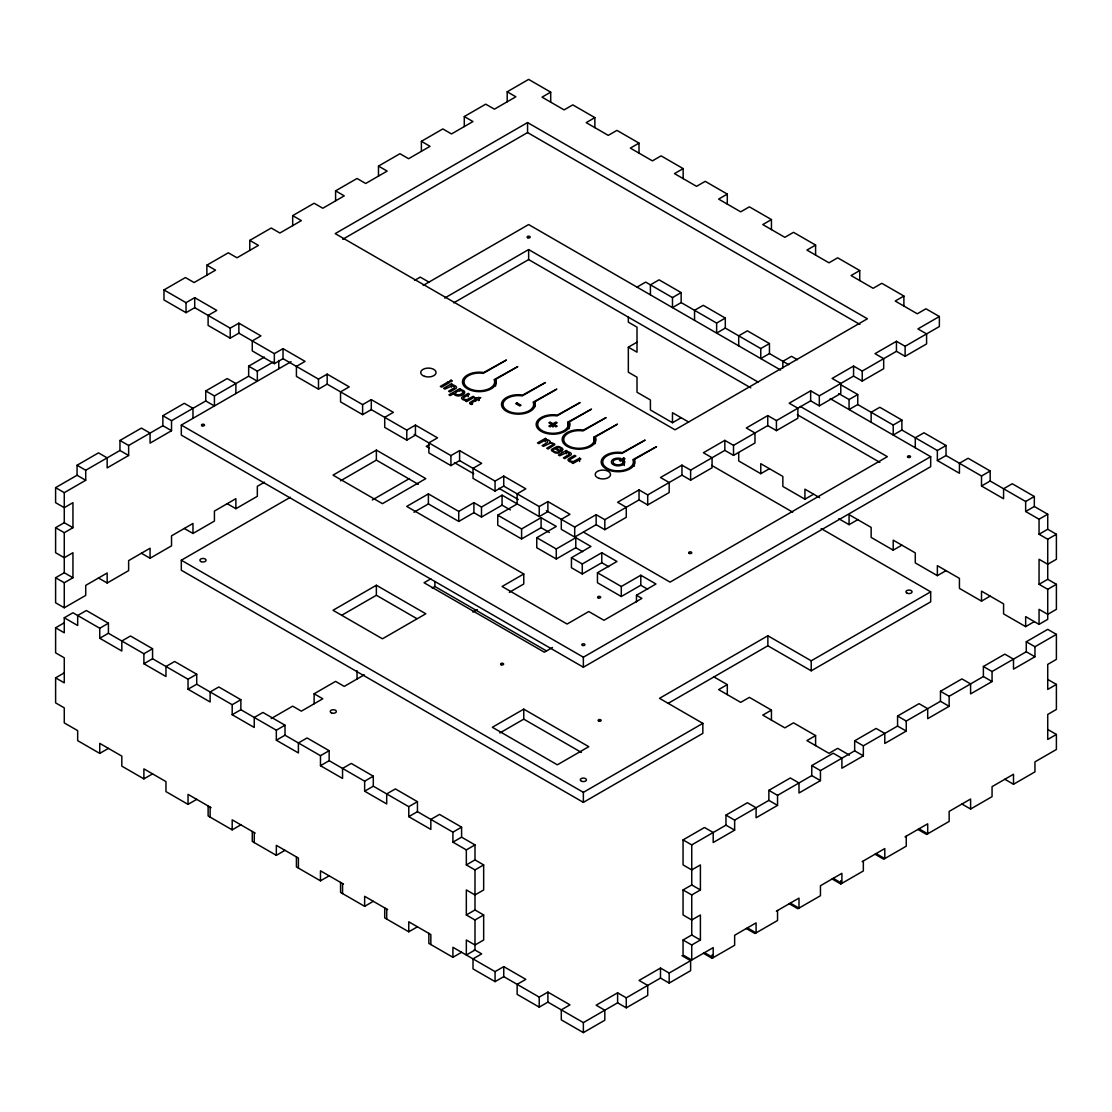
<?xml version="1.0" encoding="UTF-8"?>
<svg xmlns="http://www.w3.org/2000/svg" width="1112" height="1112" viewBox="0 0 1112 1112"><rect width="100%" height="100%" fill="white"/><g stroke="black" fill="none" stroke-linecap="round" stroke-linejoin="round"><path stroke-width="1.5" d="M464.343 393.356L464.635 392.786A4.239 2.446 0 0 0 463.843 390.84A5.185 2.988 0 0 0 463.19 390.451L462.411 390.117A3.086 1.779 0 0 0 461.8 389.978A4.253 2.46 0 0 0 459.937 389.951L461.007 389.325L459.756 388.602L448.928 394.871L450.235 395.622L454.113 393.384A3.892 2.252 0 0 0 454.266 394.301A3.544 2.043 0 0 0 455.003 395.052A4.448 2.571 0 0 0 459.437 395.858L460.118 395.747A6.908 3.989 0 0 0 462.078 395.066A7.756 4.476 0 0 0 464.371 393.356M570.178 459.52L570.915 458.978A25.715 14.845 0 0 1 571.582 458.575L575.919 456.073L574.612 455.322L569.789 458.102A18.431 10.647 0 0 0 569.233 458.436L568.941 458.63A3.67 2.127 0 0 0 568.051 459.659A2.321 1.334 0 0 0 568.037 459.979L568.135 460.312A4.448 2.571 0 0 0 569.692 461.647L570.108 461.814A3.809 2.196 0 0 0 571.485 462.119L573.027 462.105L571.874 462.787L573.041 463.468L580.881 458.936L579.574 458.186L573.834 461.313A2.446 1.418 0 0 1 572.277 461.452A3.072 1.779 0 0 1 570.4 460.785L570.289 460.688A2.002 1.154 0 0 1 570.15 459.52M568.996 454.544L563.381 457.88L564.688 458.63L570.692 455.086A3.656 2.113 0 0 0 571.262 454.294A2.405 1.39 0 0 0 571.262 453.863L571.179 453.64A4.434 2.558 0 0 0 570.011 452.514L568.746 451.986A3.697 2.141 0 0 0 567.342 451.778L566.328 451.82L567.426 451.18L566.258 450.499L558.419 455.017L559.725 455.767L566.87 452.528A2.933 1.696 0 0 1 568.135 452.82A3.392 1.96 0 0 1 568.566 453.029M552.497 444.883L546.743 448.275L548.049 449.026L554.666 444.814A2.571 1.487 0 0 0 554.749 444.439A2.738 1.585 0 0 0 554.596 443.897L549.884 442.312A2.766 1.598 0 0 0 549.898 441.13L549.37 440.616A5.06 2.919 0 0 0 548.786 440.269A3.753 2.168 0 0 0 547.479 439.81A4.003 2.307 0 0 0 545.311 439.754L546.492 439.087L545.311 438.406L537.471 442.923L538.778 443.674L544.435 440.602A2.836 1.64 0 0 1 544.838 440.505A2.335 1.348 0 0 1 546.187 440.449A2.78 1.612 0 0 1 547.521 440.88L547.702 442.326L542.114 445.606L543.42 446.357L550.482 443.076A2.544 1.473 0 0 1 551.469 443.257L551.705 443.34A3.169 1.835 0 0 1 552.136 443.549A1.849 1.07 0 0 1 552.65 444.814M163.978 289.94L186.038 302.672L194.711 297.668L194.711 307.676L186.038 312.68L163.978 299.948L163.978 289.94L185.426 277.541L194.1 282.545L215.547 270.16L206.874 265.17L206.874 275.178M206.874 265.17L228.321 252.785L236.995 257.789L258.443 245.391L249.783 240.4L249.783 250.409M249.783 240.4L271.231 228.016L279.89 233.02L301.352 220.621L292.678 215.631L292.678 225.639M292.678 215.631L314.126 203.246L322.8 208.25L344.247 195.851L335.588 190.861L335.588 200.869M335.588 190.861L357.035 178.476L365.695 183.48L387.157 171.095L378.483 166.091L378.483 176.099M378.483 166.091L399.931 153.706L408.604 158.71L430.052 146.325L421.392 141.321L421.392 151.329M421.392 141.321L442.84 128.936L451.5 133.94L472.961 121.555L464.288 116.551L464.288 126.559M464.288 116.551L485.735 104.167L494.409 109.171L515.857 96.786L507.197 91.782L507.197 101.79M507.197 91.782L528.645 79.397L550.704 92.143L550.704 102.151M550.704 92.143L542.044 97.147L564.118 109.893L572.777 104.876L594.864 117.622L594.864 127.63M527.561 122.57L335.198 233.617L675.053 429.83L867.402 318.783L527.561 122.57L527.561 132.578L859.882 324.44M342.718 239.302L527.561 132.578M238.858 323.161L238.858 333.169L230.198 338.173L230.198 328.165L238.858 323.161L260.931 335.907L252.271 340.911L252.271 350.919L274.344 363.666L283.018 358.662L283.018 348.64L274.344 353.658L274.344 363.666M594.864 117.622L586.191 122.626L608.264 135.372L616.938 130.368L639.011 143.114L639.011 153.122M98.495 578.004L107.169 583.008L107.169 573L85.721 585.385L85.721 595.393L64.274 607.777L55.6 602.773L55.6 577.74L64.274 582.757L72.947 577.74L72.947 552.72L64.274 557.724L55.6 552.72L55.6 527.7L64.274 532.704L72.947 527.7L72.947 502.666L64.274 507.67L55.6 502.666L55.6 487.64L77.062 475.255L77.062 465.247L98.495 452.862L107.169 457.866L107.169 467.888L128.631 455.489L128.631 445.481L119.957 440.477L119.957 450.485L128.631 455.489M119.957 440.477L141.405 428.092L150.078 433.096L150.078 443.118L171.526 430.719L171.526 420.711L162.866 415.707L162.866 425.715L171.526 430.719M162.866 415.707L184.3 403.322L192.974 408.326L192.974 418.348M205.748 390.938L214.421 395.955L214.421 405.963L205.748 400.959L205.748 390.938L227.209 378.553L235.883 383.557L235.883 393.578M273.065 362.095L257.331 371.186L257.331 381.194L248.657 376.19L248.657 366.168L264.392 357.091M639.011 143.114L630.337 148.118L652.41 160.865L661.084 155.861L683.157 168.607L683.157 178.615M77.062 465.247L85.721 470.251L119.957 450.485M128.631 445.481L162.866 425.715M171.526 420.711L205.748 400.959M214.421 395.955L248.657 376.19M414.54 280.405L420.267 277.11L428.94 282.114M55.6 487.64L64.274 492.658L85.721 480.259L85.721 470.251M830.177 398.638L930.688 456.671L930.688 466.679L583.369 667.214L181.312 435.084L181.312 425.076L291.066 361.706M423.213 285.423L528.631 224.554L780.666 370.06M444.717 298.03L528.631 249.575L758.273 382.153M55.6 527.7L64.274 522.696L72.947 527.7M327.164 374.132L327.164 384.14L318.491 389.158L318.491 379.136L327.164 374.132L349.224 386.879L340.55 391.883L340.55 401.891L362.623 414.637L371.297 409.633L371.297 399.625L362.623 404.629L362.623 414.637M683.157 168.607L674.484 173.611L696.557 186.343L705.216 181.339L727.29 194.086L727.29 204.094M453.71 302.853L528.631 259.582L750.767 387.838M55.6 577.74L64.274 572.736L72.947 577.74M727.29 194.086L718.63 199.09L740.703 211.836L749.377 206.832L771.45 219.578L771.45 229.586M264.475 482.177L257.331 486.305L257.331 496.313L235.883 508.698L227.209 503.694M453.738 386.392A2.127 1.223 0 0 1 454.377 387.81L448.595 391.215L449.901 391.966L455.906 388.422A3.656 2.113 0 0 0 456.476 387.615A2.405 1.39 0 0 0 456.476 387.198L456.393 386.962A4.434 2.558 0 0 0 455.225 385.85L453.96 385.308A3.697 2.141 0 0 0 452.556 385.099L451.541 385.141L452.64 384.502L451.472 383.821L443.632 388.338L444.939 389.103L452.084 385.85A2.933 1.696 0 0 1 453.348 386.142A3.392 1.96 0 0 1 453.779 386.364M107.169 583.008L128.631 570.623L128.631 560.615L150.078 548.23L150.078 558.238L141.405 553.234M150.078 558.238L171.526 545.853L171.526 535.845L192.974 523.46L192.974 533.468L184.3 528.464M192.974 533.468L214.421 521.083L214.421 511.075L235.883 498.69L235.883 508.698M108.42 748.39L99.746 753.394L77.673 740.648L77.673 730.626L64.274 722.897L64.274 707.871L55.614 702.867L55.614 677.847L64.274 682.851L64.274 657.817L55.614 652.827L55.614 627.793L64.274 632.797L64.274 617.772L72.947 612.768L99.746 628.252L99.746 638.26L121.82 651.006L121.82 640.998L130.493 635.995L152.566 648.741L152.566 658.749L188.039 679.237L188.039 689.231L210.126 701.978L210.126 691.984L218.786 686.966L240.859 699.712L240.859 709.72L276.332 730.209L276.332 740.217L298.405 752.949L298.405 742.955L307.079 737.951L329.152 750.697L329.152 760.691L364.639 781.18L364.639 791.188L386.698 803.934L386.698 793.926L395.372 788.922L417.445 801.669L417.445 811.663L452.918 832.165L452.918 842.159L466.331 849.902L474.991 844.898L474.991 859.91L483.664 864.914L483.664 889.947L474.991 894.952L466.331 889.947L466.331 914.981L474.991 919.985L483.664 914.981L483.664 940.001L474.991 945.005L466.331 940.001L466.331 955.013L474.991 950.009L474.991 919.985M637.009 287.104L645.669 282.1L672.482 297.585L672.482 307.593L681.156 302.589L681.156 292.581L659.082 279.835L650.409 284.853L650.409 294.847M55.614 627.793L64.274 622.789M468.18 393.467L463.356 396.261A18.431 10.647 0 0 0 462.8 396.595L462.397 396.859A3.67 2.127 0 0 0 461.619 397.818A2.321 1.334 0 0 0 461.605 398.124L461.716 398.457A4.448 2.571 0 0 0 463.259 399.792L463.676 399.972A3.809 2.196 0 0 0 465.052 400.278L466.609 400.264L465.442 400.932L466.623 401.613L474.449 397.095L473.142 396.331L467.401 399.458A2.446 1.418 0 0 1 465.845 399.597A3.072 1.779 0 0 1 463.968 398.93L463.857 398.833A2.002 1.154 0 0 1 463.732 397.665L464.482 397.123A25.715 14.845 0 0 1 465.15 396.734L469.486 394.218L468.18 393.467L468.18 396.803M668.395 703.215L767.864 645.78L811.218 670.814L930.688 601.828L930.688 591.82L811.218 660.806L767.864 635.772L659.499 698.336L702.84 723.37L702.84 733.378L583.369 802.364L181.312 570.234L181.312 560.226L290.329 497.286M370.963 409.438L406.783 430.108L415.443 425.104L437.53 437.85L428.857 442.854L428.857 452.876L450.93 465.608L459.603 460.604L459.603 450.596L450.93 455.6L414.164 434.389M771.45 219.578L762.776 224.582L784.85 237.329L793.523 232.325L815.596 245.071L815.596 255.079M495.618 379.387L517.803 366.585L494.131 379.623A15.332 8.854 0 0 1 480.676 390.715A15.332 8.854 0 0 1 464.065 381.138A15.332 8.854 0 0 1 483.303 373.354L506.433 360.01L483.692 372.506A16.861 9.73 0 0 0 462.536 381.055A16.861 9.73 0 0 0 480.801 391.605A16.861 9.73 0 0 0 495.618 379.387L495.618 386.059M376.37 450.11L333.03 475.13L382.445 503.666L425.799 478.633L376.37 450.11L376.37 460.118L418.307 484.318M471.822 403.308L472.044 402.641A8.771 5.06 0 0 1 472.405 402.419L476.992 399.764L479.341 399.917L478.035 399.166L480.759 397.596L475.755 397.846L474.713 398.443L475.686 399.013L469.834 402.53A1.918 1.112 0 0 0 469.834 403.475L470.265 403.851M371.297 399.625L393.37 412.357L384.71 417.375L384.71 427.383L406.783 440.13L415.443 435.126L415.443 425.104M340.508 480.829L376.37 460.118M99.746 628.252L108.42 623.248L108.42 633.256L143.893 653.745L143.893 663.753L165.966 676.499L165.966 666.491L174.64 661.487L196.713 674.233L196.713 684.227L232.186 704.716L232.186 714.724L254.259 727.47L254.259 717.462L262.932 712.458L285.006 725.205L285.006 735.199L320.478 755.701L320.478 765.695L342.552 778.442L342.552 768.434L351.225 763.43L373.298 776.176L373.298 786.184L408.771 806.673L408.771 816.667L430.844 829.413L430.844 819.419L439.518 814.415L461.591 827.147L461.591 837.155L474.991 844.898M672.482 297.585L681.156 292.581M429.121 444.689L426.23 446.357L429.19 448.067M99.746 638.26L108.42 633.256M55.614 677.847L64.274 672.843M681.156 417.723L672.482 422.727L650.409 409.98L650.409 399.972L637.009 392.23L637.009 377.204L628.336 372.214L628.336 347.194L637.009 342.176M534.636 401.918L556.82 389.103L533.148 402.141A15.332 8.854 0 0 1 519.679 413.247A15.332 8.854 0 0 1 503.083 403.656A15.332 8.854 0 0 1 522.32 395.886L545.436 382.528L522.709 395.024A16.861 9.73 0 0 0 501.554 403.587A16.861 9.73 0 0 0 519.818 414.123A16.861 9.73 0 0 0 534.636 401.918L534.636 406.922M372.339 499.983L409.452 478.563M815.596 245.071L806.923 250.075L828.996 262.821L837.67 257.803L859.729 270.55L859.729 280.558M143.893 653.745L152.566 648.741M725.302 328.082L716.628 333.086L716.628 323.078L725.302 318.074L725.302 328.082L760.775 348.57L760.775 358.578L769.448 353.56L769.448 343.566L747.375 330.82L738.702 335.824L738.702 345.832M539.223 516.593L539.223 506.572L547.882 501.568L547.882 511.576L539.223 516.593L502.082 495.16L481.496 507.044L473.907 502.666L458.742 511.423L428.398 493.895L406.714 506.419L523.766 573.987L523.766 583.995L509.31 592.335M552.998 423.755L555.93 422.06L557.168 422.768L554.235 424.464L557.168 426.174L556 426.841L553.053 425.145L550.12 426.841L548.883 426.132L551.816 424.437L548.883 422.741L550.051 422.06L552.998 423.755L552.998 427.091M143.893 663.753L152.566 658.749M567.829 422.157L591.501 409.119L569.316 421.935A16.861 9.73 0 0 1 554.499 434.153A16.861 9.73 0 0 1 536.234 423.602A16.861 9.73 0 0 1 557.39 415.054L580.116 402.558L556.987 415.902A15.332 8.854 0 0 0 537.763 423.686A15.332 8.854 0 0 0 554.36 433.263A15.332 8.854 0 0 0 567.829 422.157L567.829 428.843M413.942 512.257L428.398 503.917L458.742 521.431L473.907 512.674L481.496 517.052L502.082 505.168L510.366 509.935M503.736 476.075L503.736 486.097L495.062 491.101L495.062 481.093L503.736 476.075L525.809 488.821L517.136 493.839L517.136 503.847M859.729 270.55L851.069 275.554L873.142 288.3L881.802 283.296L903.889 296.042L903.889 306.05M593.836 437.183L617.507 424.145L595.323 436.947A16.861 9.73 0 0 1 580.506 449.165A16.861 9.73 0 0 1 562.241 438.614A16.861 9.73 0 0 1 583.397 430.066L606.123 417.57L583.008 430.928A15.332 8.854 0 0 0 563.77 438.698A15.332 8.854 0 0 0 580.367 448.289A15.332 8.854 0 0 0 593.836 437.183L593.836 443.855M188.039 679.237L196.713 674.233M760.775 348.57L769.448 343.566M188.039 689.231L196.713 684.227M376.37 585.246L333.03 610.279L382.445 638.802L425.799 613.782L376.37 585.246L376.37 595.267L416.805 618.606M549.37 532.467L541.099 527.686L521.597 538.945L497.745 525.184L497.745 515.176L517.261 503.917M341.996 615.117L376.37 595.267M903.889 296.042L895.216 301.046L917.289 313.792L925.962 308.788L939.362 316.517L939.362 326.539L905.126 346.291L905.126 356.313L896.453 351.309L896.453 341.287L905.126 346.291M624.277 460.535A6.728 3.878 0 0 1 618.911 465.845A6.728 3.878 0 0 1 611.378 461.494A6.728 3.878 0 0 1 620.579 458.394L619.189 459.187A4.976 2.877 0 0 0 613.087 461.772A4.976 2.877 0 0 0 618.425 464.858A4.976 2.877 0 0 0 622.901 461.327L624.277 460.535L624.277 465.539M634.327 459.478L656.525 446.663L632.853 459.701A15.332 8.854 0 0 1 619.384 470.807A15.332 8.854 0 0 1 602.773 461.216A15.332 8.854 0 0 1 622.011 453.446L645.141 440.088L622.414 452.584A16.861 9.73 0 0 0 601.258 461.146A16.861 9.73 0 0 0 619.523 471.683A16.861 9.73 0 0 0 634.327 459.478L634.327 466.15M430.83 578.838L424.061 582.744L544.352 652.202L552.483 647.504M497.745 515.176L521.597 528.937L541.099 517.678L556.278 526.435L536.762 537.694L536.762 547.716L556.278 558.975L575.78 547.716L582.674 551.691M432.193 588.067L434.903 586.497L546.173 650.742M232.186 704.716L240.859 699.712M232.186 714.724L240.859 709.72M546.381 510.714L574.695 527.06L596.143 514.675L604.817 519.679L604.817 529.687L596.143 524.683L574.695 537.068L561.296 529.326L561.296 519.318L569.956 514.314L547.882 501.568M639.039 489.905L639.039 499.913L647.712 504.931L647.712 494.909L639.039 489.905L617.591 502.29L626.264 507.294L626.264 517.302L604.817 529.687M681.948 465.136L681.948 475.144L690.621 480.162L690.621 470.14L681.948 465.136L660.5 477.521L669.174 482.525L669.174 492.533L647.712 504.931M724.843 440.366L724.843 450.374L733.517 455.392L733.517 445.37L724.843 440.366L703.396 452.751L712.069 457.755L712.069 467.763L690.621 480.162M767.753 415.596L767.753 425.604L776.426 430.622L776.426 420.6L767.753 415.596L746.305 427.981L754.978 432.985L754.978 442.993L733.517 455.392M810.648 390.826L810.648 400.834L819.322 405.852L819.322 395.83L810.648 390.826L789.2 403.211L797.874 408.215L797.874 418.223L776.426 430.622M853.557 366.057L853.557 376.078L862.231 381.082L862.231 371.06L853.557 366.057L832.11 378.441L840.783 383.445L840.783 393.453L819.322 405.852M896.453 341.287L875.005 353.672L883.679 358.676L883.679 368.697L862.231 381.082M939.362 316.517L917.914 328.902L926.588 333.906L926.588 343.928L905.126 356.313M99.746 753.394L99.746 743.372L121.82 756.118L121.82 766.14L143.893 778.873L152.566 773.869M604.817 519.679L639.039 499.913M647.712 494.909L681.948 475.144M690.621 470.14L724.843 450.374M733.517 445.37L767.753 425.604M776.426 420.6L810.648 400.834M819.322 395.83L853.557 376.078M862.231 371.06L896.453 351.309M536.762 537.694L556.278 548.967L575.78 537.694L590.945 546.465L571.443 557.724L571.443 567.732L582.285 573.987L601.787 562.728L608.681 566.703M271.231 718.547L292.678 706.148L301.352 711.166L322.8 698.781L314.126 693.777L314.126 703.785M314.126 693.777L335.588 681.378L344.261 686.396L364.277 674.831M523.766 573.987L502.082 586.497L567.106 624.04L588.776 611.53L603.955 620.287L641.888 598.395L636.467 595.254L636.467 601.939M472.961 612.087L477.257 609.598M276.332 730.209L285.006 725.205M838.768 393.592L849.068 399.542L857.741 394.538L857.741 404.546L893.214 425.034L893.214 435.028L901.888 430.024L901.888 420.03L879.814 407.284L871.141 412.288L871.141 422.296M276.332 740.217L285.006 735.199M857.741 404.546L849.068 409.55L849.068 399.542M571.443 557.724L582.285 563.979L601.787 552.72L616.965 561.477L597.45 572.736L597.45 582.744L621.288 596.505L640.804 585.246L647.698 589.235M143.893 778.873L143.893 768.865L165.966 781.611L165.966 791.619L188.039 804.365L196.713 799.361M738.702 452.612L738.702 460.952L760.775 473.698L769.448 468.694M320.478 755.701L329.152 750.697M893.214 425.034L901.888 420.03M597.45 572.736L621.288 586.497L640.804 575.238L655.969 583.995L636.467 595.254M320.478 765.695L329.152 760.691M208.125 805.95L208.125 815.958L232.186 829.858L240.859 824.84M760.775 473.698L760.775 463.69L782.848 476.436L782.848 486.444L804.921 499.191L813.595 494.187M364.639 781.18L373.298 776.176M1047.726 514.23L1039.053 519.235L1025.653 511.492L1025.653 501.498L990.18 481.01L990.18 471.002L968.107 458.255L959.434 463.259L959.434 473.267L937.36 460.521L937.36 450.527L946.034 445.509L946.034 455.517L981.507 476.005L981.507 486.013L1003.58 498.746L1003.58 488.752L1012.254 483.748L1034.327 496.494L1034.327 506.488L1047.726 514.23L1047.726 529.242L1056.4 534.26L1056.4 559.28L1047.726 564.284L1039.053 559.28L1039.053 584.314L1047.726 589.318L1056.4 584.314L1056.4 609.334L1047.726 614.338L1039.053 609.334L1039.053 624.36L1047.726 619.342L1047.726 589.318M181.312 425.076L583.369 657.206L930.688 456.671M364.639 791.188L373.298 786.184M937.36 460.521L946.034 455.517M523.766 709.136L492.338 727.276L557.348 764.82L588.776 746.68L523.766 709.136L523.766 719.144L581.395 752.421M252.271 831.442L252.271 841.45L276.332 855.337L285.006 850.332M838.768 518.734L849.068 524.669L857.741 519.665M499.816 732.975L523.766 719.144M408.771 806.673L417.445 801.669M981.507 476.005L990.18 471.002M408.771 816.667L417.445 811.663M981.507 486.013L990.18 481.01M296.417 856.921L296.417 866.929L320.478 880.829L329.152 875.825M849.068 524.669L849.068 514.661L871.141 527.408L871.141 537.416L893.214 550.162L901.888 545.158M452.918 832.165L461.591 827.147M1025.653 501.498L1034.327 496.494M452.918 842.159L461.591 837.155M1025.653 511.492L1034.327 506.488M727.304 694.625L727.304 684.617L718.63 689.621L740.703 702.367L749.377 697.363L771.45 710.109L771.45 720.117M340.564 882.414L340.564 892.422L364.639 906.322L373.298 901.318M893.214 550.162L893.214 540.154L915.287 552.9L915.287 562.908L937.36 575.655L946.034 570.651M181.312 560.226L583.369 792.342L702.84 723.37M466.331 849.902L466.331 864.914L474.991 859.91M1039.053 519.235L1039.053 534.26L1047.726 529.242M466.331 914.981L474.991 909.977L474.991 869.918L483.664 864.914M1039.053 584.314L1047.726 579.31L1047.726 539.264L1056.4 534.26M771.45 710.109L762.776 715.113L784.85 727.86L793.523 722.842L815.596 735.588L815.596 745.61M384.71 907.906L384.71 917.914L408.771 931.8L417.445 926.796M937.36 575.655L937.36 565.647L959.434 578.379L959.434 588.387L981.507 601.133L990.18 596.129M815.596 735.588L806.923 740.592L828.996 753.338L837.67 748.334L849.443 755.131M428.857 933.385L428.857 943.393L452.918 957.293L461.591 952.289M981.507 601.133L981.507 591.125L1003.58 603.872L1003.58 613.88L1025.653 626.626L1034.327 621.622M691.733 945.005L691.733 960.031L683.06 955.013L683.06 940.001L691.733 945.005L700.407 940.001L700.407 914.981L691.733 919.985L683.06 914.981L683.06 889.947L691.733 894.952L700.407 889.947L700.407 864.914L691.733 869.918L683.06 864.914L683.06 839.894L704.521 827.509L713.195 832.513L713.195 842.535L734.643 830.15L734.643 820.128L725.969 815.124L725.969 825.146L734.643 830.15M725.969 815.124L747.417 802.739L756.091 807.743L756.091 817.765L777.538 805.38L777.538 795.358L768.865 790.354L768.865 800.376L777.538 805.38M768.865 790.354L790.326 777.969L799 782.973L799 792.995L820.447 780.61L820.447 770.588L811.774 765.584L811.774 775.606L820.447 780.61M811.774 765.584L833.222 753.213L841.895 758.217L841.895 768.225L863.343 755.84L863.343 745.832L854.669 740.814L854.669 750.836L863.343 755.84M854.669 740.814L876.117 728.443L884.791 733.447L884.791 743.455L906.252 731.071L906.252 721.062L897.579 716.045L897.579 726.067L906.252 731.071M897.579 716.045L919.026 703.674L927.7 708.678L927.7 718.686L949.148 706.301L949.148 696.293L940.474 691.275L940.474 701.297L949.148 706.301M940.474 691.275L961.922 678.904L970.595 683.908L970.595 693.916L992.057 681.531L992.057 671.523L983.383 666.505L983.383 676.527L992.057 681.531M983.383 666.505L1004.831 654.134L1013.505 659.138L1013.505 669.146L1034.952 656.761L1034.952 646.753L1056.4 634.368L1056.4 659.388L1047.726 664.392L1047.726 689.426L1056.4 684.422L1056.4 709.442L1047.726 714.46L1047.726 739.48L1056.4 734.462L1056.4 749.488L1034.952 761.873L1034.952 771.881L1013.505 784.266L1004.831 779.262M1034.952 656.761L1026.279 651.757L1026.279 641.749L1047.726 629.364L1056.4 634.368M683.06 839.894L691.733 844.898L725.969 825.146M734.643 820.128L768.865 800.376M777.538 795.358L811.774 775.606M820.447 770.588L854.669 750.836M863.343 745.832L897.579 726.067M906.252 721.062L940.474 701.297M949.148 696.293L983.383 676.527M992.057 671.523L1026.279 651.757M503.75 966.62L503.75 976.628L495.076 981.632L495.076 971.624L503.75 966.62L525.823 979.352L517.149 984.37L517.149 994.378L539.223 1007.124L547.896 1002.107L547.896 992.099L539.223 997.103L539.223 1007.124M683.06 889.947L691.733 884.943L700.407 889.947M683.06 940.001L691.733 934.997L700.407 940.001M681.948 955.667L690.621 960.671L690.621 970.679L669.174 983.064L660.5 978.06L626.264 997.825L617.605 992.821L596.157 1005.206L604.817 1010.21L604.817 1020.218L583.369 1032.603L561.296 1019.857L561.296 1009.849L569.969 1004.845L547.896 992.099M669.174 983.064L669.174 973.056L660.5 968.052L639.053 980.436L647.712 985.441L647.712 995.448L626.264 1007.833L617.605 1002.829L583.369 1022.595L547.896 1002.107M669.174 973.056L713.195 947.632L713.195 957.654L704.521 952.65M776.343 911.187L799 898.093L799 908.115L790.326 903.111M862.147 861.647L884.791 848.567L884.791 858.575L876.117 853.571M905.043 836.877L927.7 823.797L927.7 833.805L919.026 828.801M703.409 953.29L712.069 958.294L734.643 945.269L734.643 935.261L756.091 922.863L756.091 932.885L747.417 927.881M832.11 878.98L840.783 883.984L863.343 870.96L863.343 860.952M961.922 804.032L970.595 809.036L992.057 796.651L992.057 786.643L1013.505 774.258L1013.505 784.266M725.302 318.074L703.229 305.327L694.555 310.331L694.555 320.339M797.401 359.704L791.522 356.313L782.848 361.317L782.848 367.989M840.074 384.335L857.741 394.538M946.034 445.509L923.961 432.776L915.287 437.78L915.287 447.775M681.156 302.589L716.628 323.078M769.448 353.56L788.742 364.708M901.888 430.024L937.36 450.527M1039.053 534.26L1047.726 539.264M800.292 406.422L887.348 456.671L670.063 582.118L583.633 532.217M797.29 414.693L879.842 462.356M1047.726 579.31L1056.4 584.314M628.336 347.194L637.009 352.184L637.009 327.164L628.336 322.16L628.336 317.156M688.675 422.06L672.482 412.719L672.482 422.727M819.641 497.676L804.921 489.169L804.921 499.191M1039.053 624.36L1025.653 616.618L1025.653 626.626M1026.279 641.749L1034.952 646.753M711.666 465.372L792.675 512.132M821.17 528.589L930.688 591.82M1047.726 679.418L1056.4 684.422M1047.726 729.458L1056.4 734.462M194.711 297.668L216.784 310.415L208.111 315.419L208.111 325.427L230.198 338.173M283.018 348.64L305.091 361.386L296.417 366.39L296.417 376.412L318.491 389.158M459.603 450.596L481.677 463.343L473.003 468.347L473.003 478.355L495.062 491.101M194.711 307.676L230.198 328.165M238.858 333.169L274.344 353.658M283.018 358.662L318.491 379.136M327.164 384.14L362.623 404.629M459.603 460.604L495.062 481.093M503.736 486.097L539.223 506.572M454.433 462.634L473.726 473.781M498.968 488.349L518.261 499.496M248.657 366.168L257.331 371.186M714.057 676.972L727.304 684.617M917.914 829.441L926.588 834.445L949.148 821.421L949.148 811.412L970.595 799.028L970.595 809.036M875.019 854.211L883.679 859.215L906.252 846.19L906.252 836.182M833.222 878.341L841.895 883.345L841.895 873.337L820.447 885.722L820.447 895.73L797.874 908.754L789.214 903.75M77.062 475.255L85.721 480.259M746.305 928.52L754.978 933.524L777.538 920.5L777.538 910.492M108.42 623.248L86.347 610.502L77.673 615.506L77.673 625.514L64.274 617.772M466.331 864.914L474.991 869.918M474.991 909.977L483.664 914.981M474.31 949.62L481.677 953.874L473.003 958.878L473.003 968.886L495.076 981.632M211.071 807.646L188.039 794.357L188.039 804.365M255.218 833.138L232.186 819.836L232.186 829.858M343.511 884.109L320.478 870.821L320.478 880.829M387.657 909.602L364.639 896.3L364.639 906.322M495.076 971.624L452.918 947.285L452.918 957.293M503.75 976.628L539.223 997.103M840.783 880.648L840.783 883.984M811.218 660.806L811.218 670.814M767.864 635.772L767.864 645.78M712.069 954.958L712.069 958.294M691.733 844.898L691.733 884.943M691.733 894.952L691.733 934.997M660.5 968.052L660.5 978.06M640.804 575.238L640.804 585.246M626.264 997.825L626.264 1007.833M622.901 461.327L622.901 464.663M621.288 586.497L621.288 596.505M617.605 992.821L617.605 1002.829M601.787 552.72L601.787 562.728M596.143 514.675L596.143 524.683M595.323 436.947L595.323 443.618M583.369 657.206L583.369 667.214M583.369 792.342L583.369 802.364M583.369 1022.595L583.369 1032.603M582.285 563.979L582.285 573.987M579.574 458.186L579.574 461.522M575.78 537.694L575.78 547.716M574.695 527.06L574.695 537.068M569.316 421.935L569.316 428.606M566.258 450.499L566.258 453.835M556.278 548.967L556.278 558.975M545.311 438.406L545.311 441.742M541.099 517.678L541.099 527.686M528.631 249.575L528.631 259.582M521.597 528.937L521.597 538.945M502.082 495.16L502.082 505.168M481.496 507.044L481.496 517.052M478.66 397.29L478.66 400.626M475.755 397.846L475.755 401.182M473.907 502.666L473.907 512.674M458.742 511.423L458.742 521.431M451.472 383.821L451.472 387.157M450.93 455.6L450.93 465.608M434.903 581.493L434.903 586.497M430.844 944.547L430.844 934.539L408.771 921.792L408.771 931.8M428.398 493.895L428.398 503.917M406.783 430.108L406.783 440.13M386.698 909.046L386.698 919.054M357.035 670.675L357.035 679.015M342.552 883.567L342.552 893.575M298.405 868.083L298.405 858.075L276.332 845.328L276.332 855.337M278.778 360.455L278.778 368.809M254.259 832.582L254.259 842.59M210.126 807.103L210.126 817.111M186.038 302.672L186.038 312.68M64.274 492.658L64.274 522.696M64.274 532.704L64.274 572.736M64.274 582.757L64.274 607.777M472.044 403.475A7.297 4.212 0 0 0 472.669 403.767L471.697 404.56A6.533 3.781 0 0 1 470.251 403.864M568.524 453.057A2.127 1.223 0 0 1 569.163 454.474M562.686 449.22A4.559 2.641 0 0 0 562.13 448.136L559.433 446.718A4.643 2.683 0 0 0 558.474 446.551A4.879 2.822 0 0 0 556.931 446.537L551.608 449.359A4.587 2.641 0 0 0 551.691 450.805L555.319 452.945A4.351 2.516 0 0 0 557.626 453.015L559.169 452.653L556.459 452.056A2.766 1.598 0 0 1 554.888 451.778L553.679 451.041A3.183 1.835 0 0 1 553.331 450.513A3.322 1.918 0 0 1 553.276 449.943C555.124 445.537 560.712 455.92 562.658 449.804A4.795 2.766 0 0 0 562.686 449.22M561.087 449.484A3.308 1.904 0 0 0 559.211 447.677A3.308 1.904 0 0 0 555.611 447.969L560.184 450.61A3.656 2.113 0 0 0 561.143 449.498M455.559 393.203A5.24 3.016 0 0 1 459.77 390.771M458.491 394.968A2.891 1.668 0 0 1 455.336 393.189M462.8 392.341A5.324 3.072 0 0 1 458.45 394.829M459.715 390.618A2.891 1.668 0 0 1 463.148 392.369M448.136 381.902L440.31 386.42L441.617 387.171L449.443 382.653L448.136 381.902M451.083 380.207L449.582 381.068L450.888 381.819L452.389 380.957L451.083 380.207M516.913 402.892L515.676 403.6L519.777 405.977L521.028 405.255L516.913 402.892M623.735 457.991L619.398 460.493L620.635 461.216L624.972 458.714L623.735 457.991M501.192 664.795A1.529 0.89 0 0 0 503.611 664.184A1.529 0.89 0 0 0 501.456 663.28A1.529 0.89 0 0 0 501.192 664.795M598.854 721.16A1.529 0.89 0 0 0 601.147 720.395A1.529 0.89 0 0 0 598.854 719.631A1.529 0.89 0 0 0 598.854 721.16M689.315 553.428A1.529 0.89 0 0 0 691.747 552.803A1.529 0.89 0 0 0 689.593 551.913A1.529 0.89 0 0 0 689.315 553.428M598.367 598.006A1.529 0.89 0 0 0 600.661 597.227A1.529 0.89 0 0 0 598.367 596.463A1.529 0.89 0 0 0 598.367 598.006M907.211 593.252A3.072 1.765 0 0 0 912.062 592.001A3.072 1.765 0 0 0 907.767 590.208A3.072 1.765 0 0 0 907.211 593.252M581.826 781.361A3.072 1.765 0 0 0 586.427 779.832A3.072 1.765 0 0 0 581.826 778.303A3.072 1.765 0 0 0 581.826 781.361M201.189 561.657A3.072 1.765 0 0 0 206.04 560.406A3.072 1.765 0 0 0 201.731 558.613A3.072 1.765 0 0 0 201.189 561.657M599.048 478.341A7.659 4.42 0 0 0 610.544 474.504A7.659 4.42 0 0 0 599.048 470.668A7.659 4.42 0 0 0 599.048 478.341M424.562 376.356A7.659 4.42 0 0 0 436.057 372.52A7.659 4.42 0 0 0 424.562 368.684A7.659 4.42 0 0 0 424.562 376.356M202.092 425.799A1.529 0.89 0 0 0 204.511 425.173A1.529 0.89 0 0 0 202.356 424.27A1.529 0.89 0 0 0 202.092 425.799M527.866 237.829A1.529 0.89 0 0 0 530.174 237.065A1.529 0.89 0 0 0 527.866 236.3A1.529 0.89 0 0 0 527.866 237.829M908.115 457.393A1.529 0.89 0 0 0 910.533 456.768A1.529 0.89 0 0 0 908.393 455.864A1.529 0.89 0 0 0 908.115 457.393M582.591 645.46A1.529 0.89 0 0 0 584.898 644.682A1.529 0.89 0 0 0 582.591 643.917A1.529 0.89 0 0 0 582.591 645.46M331.501 712.917A3.072 1.765 0 0 0 336.352 711.666A3.072 1.765 0 0 0 332.057 709.873A3.072 1.765 0 0 0 331.501 712.917"/></g></svg>
